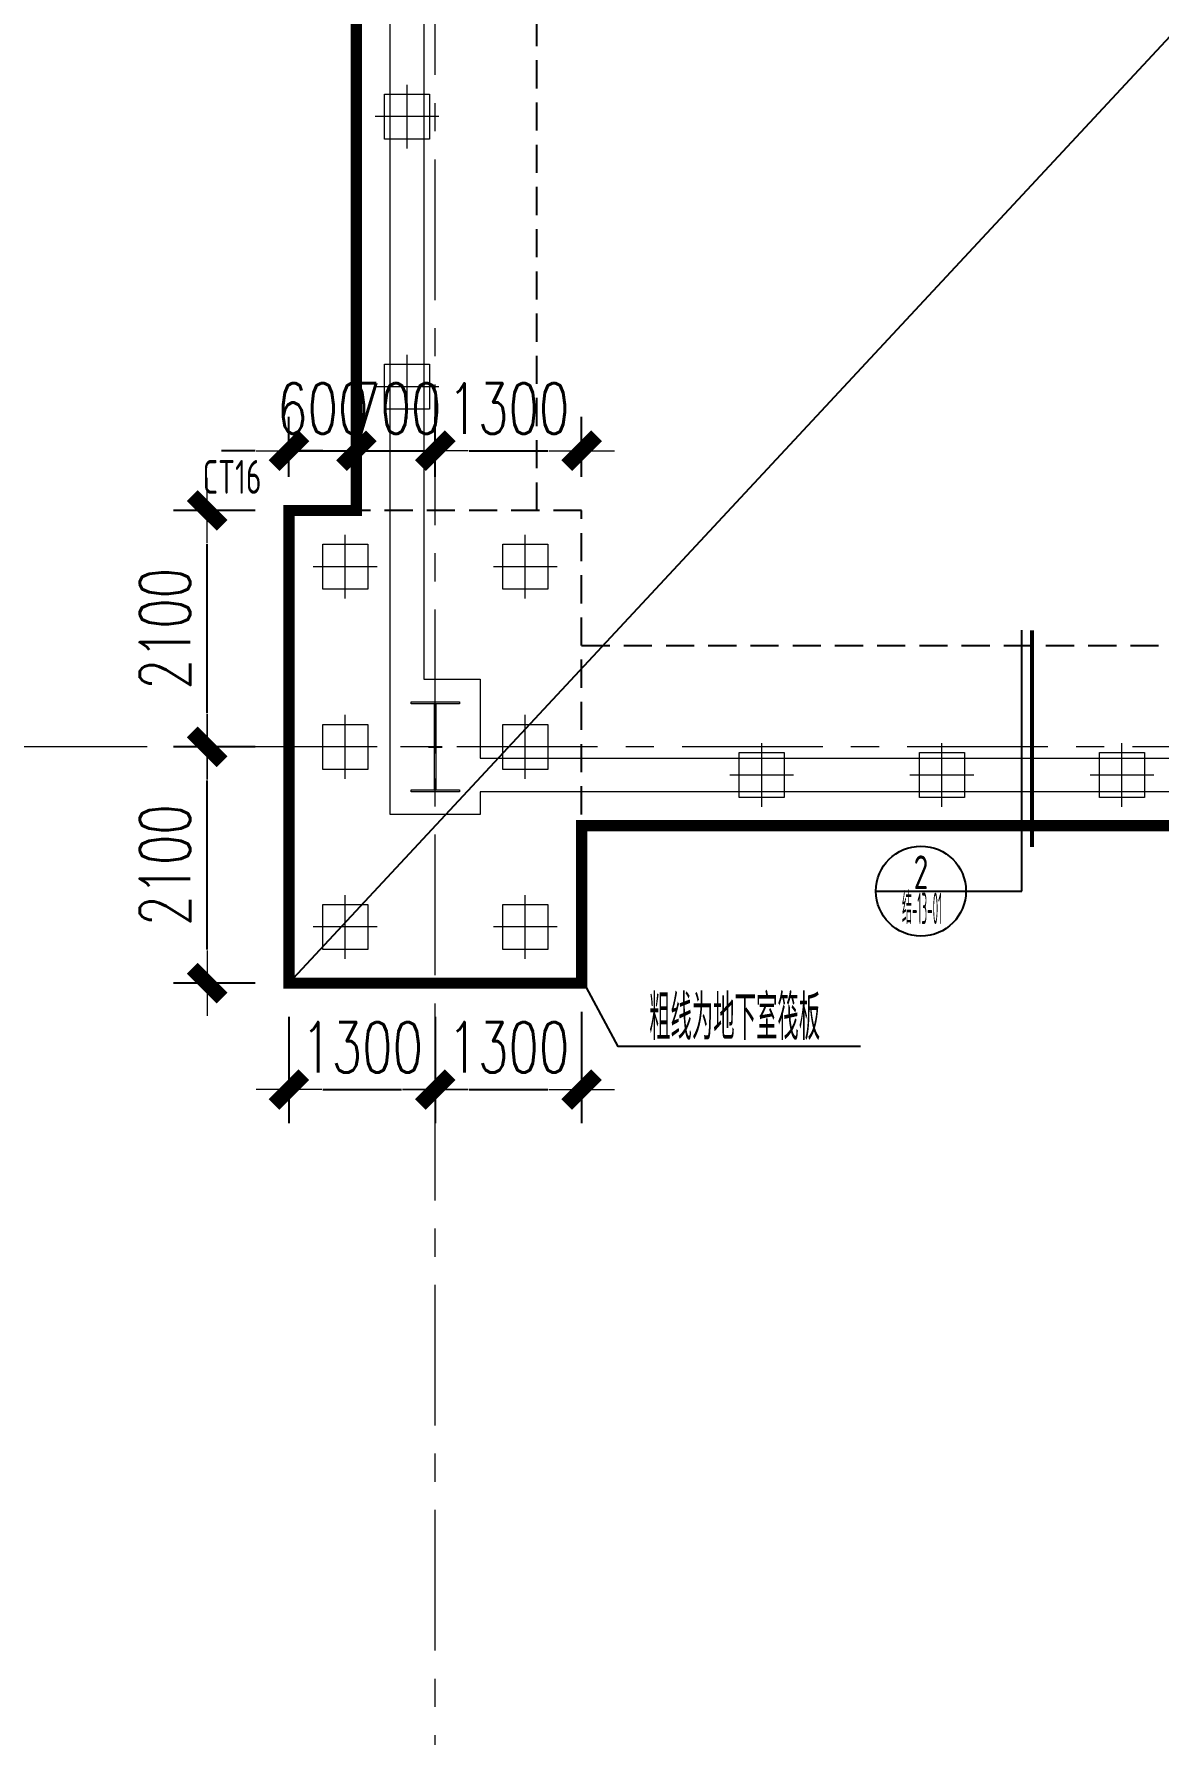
# Model space of a CAD drawing. Extents: x -1201378 to 2367219, y -619313 to 244905.
# Drawn here: x -105322 to -95330, y -210178 to -195065 of the extents above; entities that cross this region are included whole.
import ezdxf
from ezdxf.enums import TextEntityAlignment as Align

# ---------------------------------------------------------------- set-up
doc = ezdxf.new("R2010")
doc.units = 0
doc.header["$LTSCALE"] = 1000
doc.linetypes.add('CENTER', pattern=[2, 1.25, -0.25, 0.25, -0.25])
doc.linetypes.add('HIDDEN', pattern=[0.375, 0.25, -0.125])
doc.layers.get('0').update_dxf_attribs({"linetype": 'CONTINUOUS'})
doc.layers.get('Defpoints').update_dxf_attribs({"linetype": 'CONTINUOUS'})
for name, color, linetype in [('A-WINDOW', 140, 'CONTINUOUS'), ('S-BG', 131, 'CONTINUOUS'), ('S-CT1', 42, 'HIDDEN'), ('S-DOTE1', 140, 'CENTER'), ('S-SS', 111, 'CONTINUOUS'), ('S-XXX', 241, 'CONTINUOUS')]:
    doc.layers.add(name, color=color, linetype=linetype)
for name, color, linetype, lineweight in [('S-axis', 111, 'CONTINUOUS', 0), ('S-col', 2, 'CONTINUOUS', 0), ('S-ct', 2, 'CONTINUOUS', 0), ('S-dim', 81, 'CONTINUOUS', 0), ('S-dote', 5, 'CENTER', 0), ('S-zhuang', 1, 'CONTINUOUS', 0)]:
    doc.layers.add(name, color=color, linetype=linetype, lineweight=lineweight)
doc.styles.add('HZS', font='hzs.shx', dxfattribs={"width": 0.7, "bigfont": 'hztxt.shx'})
doc.styles.add('SS1', font='tj-romans1.shx', dxfattribs={"width": 0.7, "bigfont": 'tj-hztxt1.shx'})
doc.dimstyles.new('S-150-ARCHI', dxfattribs={"dimscale": 150, "dimtxt": 3, "dimasz": 2, "dimexe": 2, "dimexo": 2, "dimgap": 1, "dimtad": 1, "dimdec": 0, "dimzin": 0, "dimdsep": 46, "dimtxsty": 'SS1', "dimblk1": 'TT', "dimblk2": 'TT', "dimsah": 1, "dimcen": 1, "dimclrd": 256, "dimclre": 256, "dimclrt": 256, "dimadec": 0, "dimazin": 0, "dimtfac": 1, "dimtdec": 0, "dimtix": 1, "dimtmove": 2, "dimatfit": 0, "dimldrblk": 'TT', "dimfxl": 2, "dimtolj": 1, "dimtzin": 0, "dimarcsym": 0})

# ---------------------------------------------------------------- blocks, each defined once
blk = doc.blocks.new('w42343243')
at = {"layer": 'S-col'}
blk.add_lwpolyline([(-165069, 621020), (-164639, 621020), (-164639, 621002), (-164848, 621002), (-164848, 620238), (-164639, 620238), (-164639, 620220), (-165069, 620220), (-165069, 620238), (-164860, 620238), (-164860, 621002), (-165069, 621002)], close=True, dxfattribs=at)
blk = doc.blocks.new('42343')
at = {"layer": 'A-WINDOW'}
blk.add_blockref('w42343243', (18000, -17850), dxfattribs=at)
blk = doc.blocks.new('3#轴网')
at = {"layer": 'S-dote'}
for p, q in [((-101758.5, -363428.2), (-101758.5, -277944.2)), ((-78316.2, -301398.2), (-273210.6, -301398.2))]:
    blk.add_line(p, q, dxfattribs=at)
blk = doc.blocks.new('FZ-400')
for p, q in [((0, -283), (0, 283)), ((-283, 0), (283, 0))]:
    blk.add_line(p, q)
blk.add_lwpolyline([(200, -200), (-200, -200), (-200, 200), (200, 200)], close=True)
blk = doc.blocks.new('TT')
blk.add_line((-0.969, 0), (0.969, 0))
at = {"const_width": 0.45}
blk.add_lwpolyline([(-0.442, -0.442), (0.442, 0.442)], dxfattribs=at)
blk = doc.blocks.new('*D1826')
at = {"layer": 'Defpoints', "color": 0, "transparency": 16777216}
for p in [(-103058, -203498), (-101758, -203498), (-101758, -204443)]:
    blk.add_point(p, dxfattribs=at)
at = {"layer": 'S-dim', "lineweight": -2, "transparency": 16777216}
for p, q in [((-103058, -203798), (-103058, -204743)), ((-101758, -203798), (-101758, -204743)), ((-102758, -204443), (-102058, -204443))]:
    blk.add_line(p, q, dxfattribs=at)
at = {"layer": 'S-dim', "lineweight": -2, "transparency": 16777216, "xscale": 300, "yscale": 300, "zscale": 300, "rotation": 180}
blk.add_blockref('TT', (-103058, -204443), dxfattribs=at)
at = {"layer": 'S-dim', "lineweight": -2, "transparency": 16777216, "xscale": 300, "yscale": 300, "zscale": 300}
blk.add_blockref('TT', (-101758, -204443), dxfattribs=at)
at = {"layer": 'S-dim', "transparency": 16777216, "insert": (-102408, -204068), "char_height": 450, "attachment_point": 5, "style": 'SS1'}
blk.add_mtext('\\A1;1300', dxfattribs=at)
blk = doc.blocks.new('*D1827')
at = {"layer": 'Defpoints', "color": 0, "transparency": 16777216}
for p in [(-101758, -203498), (-100458, -203454), (-100458, -204443)]:
    blk.add_point(p, dxfattribs=at)
at = {"layer": 'S-dim', "lineweight": -2, "transparency": 16777216}
for p, q in [((-101758, -203798), (-101758, -204743)), ((-100458, -203754), (-100458, -204743)), ((-101458, -204443), (-100758, -204443))]:
    blk.add_line(p, q, dxfattribs=at)
at = {"layer": 'S-dim', "lineweight": -2, "transparency": 16777216, "xscale": 300, "yscale": 300, "zscale": 300, "rotation": 180}
blk.add_blockref('TT', (-101758, -204443), dxfattribs=at)
at = {"layer": 'S-dim', "lineweight": -2, "transparency": 16777216, "xscale": 300, "yscale": 300, "zscale": 300}
blk.add_blockref('TT', (-100458, -204443), dxfattribs=at)
at = {"layer": 'S-dim', "transparency": 16777216, "insert": (-101108, -204068), "char_height": 450, "attachment_point": 5, "style": 'SS1'}
blk.add_mtext('\\A1;1300', dxfattribs=at)
blk = doc.blocks.new('*D1832')
at = {"layer": 'Defpoints', "color": 0, "transparency": 16777216}
for p in [(-103784, -201398), (-103058, -201398), (-103058, -203498)]:
    blk.add_point(p, dxfattribs=at)
at = {"layer": 'S-dim', "lineweight": -2, "transparency": 16777216}
for p, q in [((-103358, -201398), (-104084, -201398)), ((-103784, -203198), (-103784, -201698)), ((-103358, -203498), (-104084, -203498))]:
    blk.add_line(p, q, dxfattribs=at)
at = {"layer": 'S-dim', "lineweight": -2, "transparency": 16777216, "xscale": 300, "yscale": 300, "zscale": 300}
for p, rotation in [((-103784, -201398), 90), ((-103784, -203498), 270)]:
    blk.add_blockref('TT', p, dxfattribs=dict(at, rotation=rotation))
at = {"layer": 'S-dim', "transparency": 16777216, "insert": (-104159, -202448), "char_height": 450, "attachment_point": 5, "rotation": 90, "style": 'SS1'}
blk.add_mtext('\\A1;2100', dxfattribs=at)
blk = doc.blocks.new('*D1833')
at = {"layer": 'Defpoints', "color": 0, "transparency": 16777216}
for p in [(-103784, -199298), (-103058, -199298), (-103058, -201398)]:
    blk.add_point(p, dxfattribs=at)
at = {"layer": 'S-dim', "lineweight": -2, "transparency": 16777216}
for p, q in [((-103358, -199298), (-104084, -199298)), ((-103784, -201098), (-103784, -199598)), ((-103358, -201398), (-104084, -201398))]:
    blk.add_line(p, q, dxfattribs=at)
at = {"layer": 'S-dim', "lineweight": -2, "transparency": 16777216, "xscale": 300, "yscale": 300, "zscale": 300}
for p, rotation in [((-103784, -199298), 90), ((-103784, -201398), 270)]:
    blk.add_blockref('TT', p, dxfattribs=dict(at, rotation=rotation))
at = {"layer": 'S-dim', "transparency": 16777216, "insert": (-104159, -200348), "char_height": 450, "attachment_point": 5, "rotation": 90, "style": 'SS1'}
blk.add_mtext('\\A1;2100', dxfattribs=at)
blk = doc.blocks.new('*D1869')
at = {"layer": 'Defpoints', "color": 0, "transparency": 16777216}
for p in [(-102458, -198767), (-103058, -199298), (-102458, -199298)]:
    blk.add_point(p, dxfattribs=at)
at = {"layer": 'S-dim', "lineweight": -2, "transparency": 16777216}
for p, q in [((-103058, -198998), (-103058, -198467)), ((-102458, -198998), (-102458, -198467)), ((-103358, -198767), (-103658, -198767)), ((-103058, -198767), (-102458, -198767)), ((-102158, -198767), (-101858, -198767))]:
    blk.add_line(p, q, dxfattribs=at)
at = {"layer": 'S-dim', "lineweight": -2, "transparency": 16777216, "xscale": 300, "yscale": 300, "zscale": 300}
blk.add_blockref('TT', (-103058, -198767), dxfattribs=at)
at = {"layer": 'S-dim', "lineweight": -2, "transparency": 16777216, "xscale": 300, "yscale": 300, "zscale": 300, "rotation": 180}
blk.add_blockref('TT', (-102458, -198767), dxfattribs=at)
at = {"layer": 'S-dim', "transparency": 16777216, "insert": (-102758, -198392), "char_height": 450, "attachment_point": 5, "style": 'SS1'}
blk.add_mtext('\\A1;600', dxfattribs=at)
blk = doc.blocks.new('*D1870')
at = {"layer": 'Defpoints', "color": 0, "transparency": 16777216}
for p in [(-101758, -198767), (-102458, -199298), (-101758, -199298)]:
    blk.add_point(p, dxfattribs=at)
at = {"layer": 'S-dim', "lineweight": -2, "transparency": 16777216}
for p, q in [((-102458, -198998), (-102458, -198467)), ((-101758, -198998), (-101758, -198467)), ((-102758, -198767), (-103058, -198767)), ((-102458, -198767), (-101758, -198767)), ((-101458, -198767), (-101158, -198767))]:
    blk.add_line(p, q, dxfattribs=at)
at = {"layer": 'S-dim', "lineweight": -2, "transparency": 16777216, "xscale": 300, "yscale": 300, "zscale": 300}
blk.add_blockref('TT', (-102458, -198767), dxfattribs=at)
at = {"layer": 'S-dim', "lineweight": -2, "transparency": 16777216, "xscale": 300, "yscale": 300, "zscale": 300, "rotation": 180}
blk.add_blockref('TT', (-101758, -198767), dxfattribs=at)
at = {"layer": 'S-dim', "transparency": 16777216, "insert": (-102108, -198392), "char_height": 450, "attachment_point": 5, "style": 'SS1'}
blk.add_mtext('\\A1;700', dxfattribs=at)
blk = doc.blocks.new('*D1871')
at = {"layer": 'Defpoints', "color": 0, "transparency": 16777216}
for p in [(-100458, -198767), (-101758, -199298), (-100458, -199298)]:
    blk.add_point(p, dxfattribs=at)
at = {"layer": 'S-dim', "lineweight": -2, "transparency": 16777216}
for p, q in [((-101758, -198998), (-101758, -198467)), ((-100458, -198998), (-100458, -198467)), ((-101458, -198767), (-100758, -198767))]:
    blk.add_line(p, q, dxfattribs=at)
at = {"layer": 'S-dim', "lineweight": -2, "transparency": 16777216, "xscale": 300, "yscale": 300, "zscale": 300, "rotation": 180}
blk.add_blockref('TT', (-101758, -198767), dxfattribs=at)
at = {"layer": 'S-dim', "lineweight": -2, "transparency": 16777216, "xscale": 300, "yscale": 300, "zscale": 300}
blk.add_blockref('TT', (-100458, -198767), dxfattribs=at)
at = {"layer": 'S-dim', "transparency": 16777216, "insert": (-101108, -198392), "char_height": 450, "attachment_point": 5, "style": 'SS1'}
blk.add_mtext('\\A1;1300', dxfattribs=at)

msp = doc.modelspace()

# ---------------------------------------------------------------- linework, layer by layer
at = {"layer": 'S-BG'}
msp.add_lwpolyline([(-97982.3, -204061), (-100132.9, -204061), (-100458.5, -203454.4)], dxfattribs=at)
at = {"layer": 'S-col'}
for points in [[(-102158.5, -200798.2), (-102158.5, -184048.3), (-102158.5, -182848.3), (-101358.5, -182848.3), (-101358.5, -183048.3), (-93158.5, -183048.3), (-93158.5, -182848.3), (-92358.5, -182848.3), (-92358.5, -183048.3), (-84158.5, -183048.3), (-84158.5, -182848.3), (-82958.5, -182848.3), (-82958.5, -201998.2), (-84158.5, -201998.2), (-84158.5, -201799.1), (-92358.5, -201799.1), (-92358.5, -201998.2), (-93158.5, -201998.2), (-93158.5, -201799.1), (-101358.5, -201799.1), (-101358.5, -201998.2), (-102158.5, -201998.2), (-102158.5, -200798.2)], [(-101358.5, -183348.3), (-101358.5, -184048.3), (-101858.5, -184048.3), (-101858.5, -200798.2), (-101358.5, -200798.2), (-101358.5, -201499.1), (-93158.5, -201499.1), (-93158.5, -200798.2), (-92358.5, -200798.2), (-92358.5, -201499.1), (-90158.5, -201499.1), (-90158.5, -183348.3), (-92358.5, -183348.3), (-92358.5, -184048.3), (-93158.5, -184048.3), (-93158.5, -183348.3), (-101358.5, -183348.3)]]:
    msp.add_lwpolyline(points, dxfattribs=at)
at = {"layer": 'S-ct', "const_width": 100}
msp.add_lwpolyline([(-102458.5, -185548.2), (-102458.5, -199298.2), (-103058.5, -199298.2), (-103058.5, -203498.2), (-100458.5, -203498.2), (-100458.5, -202098.1), (-94058.5, -202098.1), (-94058.5, -203498.2), (-91458.5, -203498.2), (-91458.5, -202099.1), (-85058.5, -202099.1), (-85058.5, -203498.2), (-82458.5, -203498.2), (-82458.5, -199298.2), (-82658.5, -199298.2), (-82658.5, -196698.2), (-82458.3, -196698.2), (-82458.3, -194098.2)], dxfattribs=at)
at = {"layer": 'S-CT1'}
for p, q in [((-100858.5, -185548.2), (-100858.5, -199298.2)), ((-100458.5, -200498.1), (-94058.5, -200498.5))]:
    msp.add_line(p, q, dxfattribs=at)
msp.add_lwpolyline([(-100458.5, -203498.2), (-100458.5, -199298.2), (-103058.5, -199298.2), (-103058.5, -203498.2)], close=True, dxfattribs=at)
at = {"layer": 'S-DOTE1', "ltscale": 0.25}
for p, q in [((-101818.5, -201398.2), (-101698.5, -201398.2)), ((-101758.5, -201338.2), (-101758.5, -201458.2))]:
    msp.add_line(p, q, dxfattribs=at)
at = {"layer": 'S-SS'}
msp.add_line((-103058.5, -203498.2), (-82458.5, -181348.2), dxfattribs=at)
at = {"layer": 'S-XXX'}
for p, q in [((-96546.8, -202680.1), (-96546.8, -200362.6)), ((-97844, -202680.1), (-96546.8, -202680.1))]:
    msp.add_line(p, q, dxfattribs=at)
at = {"layer": 'S-XXX', "const_width": 36}
msp.add_lwpolyline([(-96456.8, -202287.4), (-96456.8, -200362.6)], dxfattribs=at)
at = {"layer": 'S-XXX'}
msp.add_circle((-97444, -202680.1), 400, dxfattribs=at)

# ---------------------------------------------------------------- block references
at = {"layer": 'S-axis'}
msp.add_blockref('3#轴网', (0, 100000), dxfattribs=at)
at = {"layer": 'S-col'}
msp.add_blockref('42343', (45095.7, -804168.2), dxfattribs=at)
at = {"layer": 'S-zhuang', "color": 0, "ltscale": 0.5, "rotation": 90}
for p in [(-102008.5, -195798.2), (-102008.5, -198198.2), (-102558.5, -199798.2), (-100958.5, -199798.2), (-102558.5, -201398.2), (-100958.5, -201398.2), (-98858.5, -201649), (-97258.5, -201649), (-95658.5, -201649), (-102558.5, -202998.2), (-100958.5, -202998.2)]:
    msp.add_blockref('FZ-400', p, dxfattribs=at)

# ---------------------------------------------------------------- texts
at = {"layer": 'S-BG', "style": 'SS1', "width": 0.5}
msp.add_text('粗线为地下室筏板', height=400, dxfattribs=at).set_placement((-99859.1, -203802.7), align=Align.MIDDLE_LEFT)
at = {"layer": 'S-XXX', "style": 'HZS'}
for s, height, width, p in [('CT16', 300, 0.75, (-103563.4, -199149.7)), ('2', 300, 0.75, (-97444, -202662.7)), ('结-13-01', 280, 0.3, (-97433.9, -202973.4))]:
    msp.add_text(s, height=height, dxfattribs=dict(at, width=width)).set_placement(p, align=Align.CENTER)

# ---------------------------------------------------------------- dimensions: what is measured, and where the dimension line sits
at = {"layer": 'S-dim'}
for base, p1, p2, picture, middle in [((-102458.5, -198767.3), (-103058.5, -199298.2), (-102458.5, -199298.2), '*D1869', (-102758.5, -198392.3)), ((-101758.5, -198767.3), (-102458.5, -199298.2), (-101758.5, -199298.2), '*D1870', (-102108.5, -198392.3)), ((-100458.5, -198767.3), (-101758.5, -199298.2), (-100458.5, -199298.2), '*D1871', (-101108.5, -198392.3)), ((-101758.5, -204442.8), (-103058.5, -203498.2), (-101758.5, -203498.2), '*D1826', (-102408.5, -204067.8)), ((-100458.5, -204442.8), (-101758.5, -203498.2), (-100458.5, -203454.4), '*D1827', (-101108.5, -204067.8))]:
    dim = msp.add_linear_dim(base=base, p1=p1, p2=p2, dimstyle='S-150-ARCHI', dxfattribs=at)
    dim.commit()
    dim.dimension.update_dxf_attribs({"geometry": picture, "text_midpoint": middle})
for base, p1, p2, picture, middle in [((-103783.7, -199298.2), (-103058.5, -201398.2), (-103058.5, -199298.2), '*D1833', (-104158.7, -200348.2)), ((-103783.7, -201398.2), (-103058.5, -203498.2), (-103058.5, -201398.2), '*D1832', (-104158.7, -202448.2))]:
    dim = msp.add_linear_dim(base=base, p1=p1, p2=p2, angle=90, dimstyle='S-150-ARCHI', dxfattribs=at)
    dim.commit()
    dim.dimension.update_dxf_attribs({"geometry": picture, "text_midpoint": middle})

doc.saveas('drawing.dxf')
